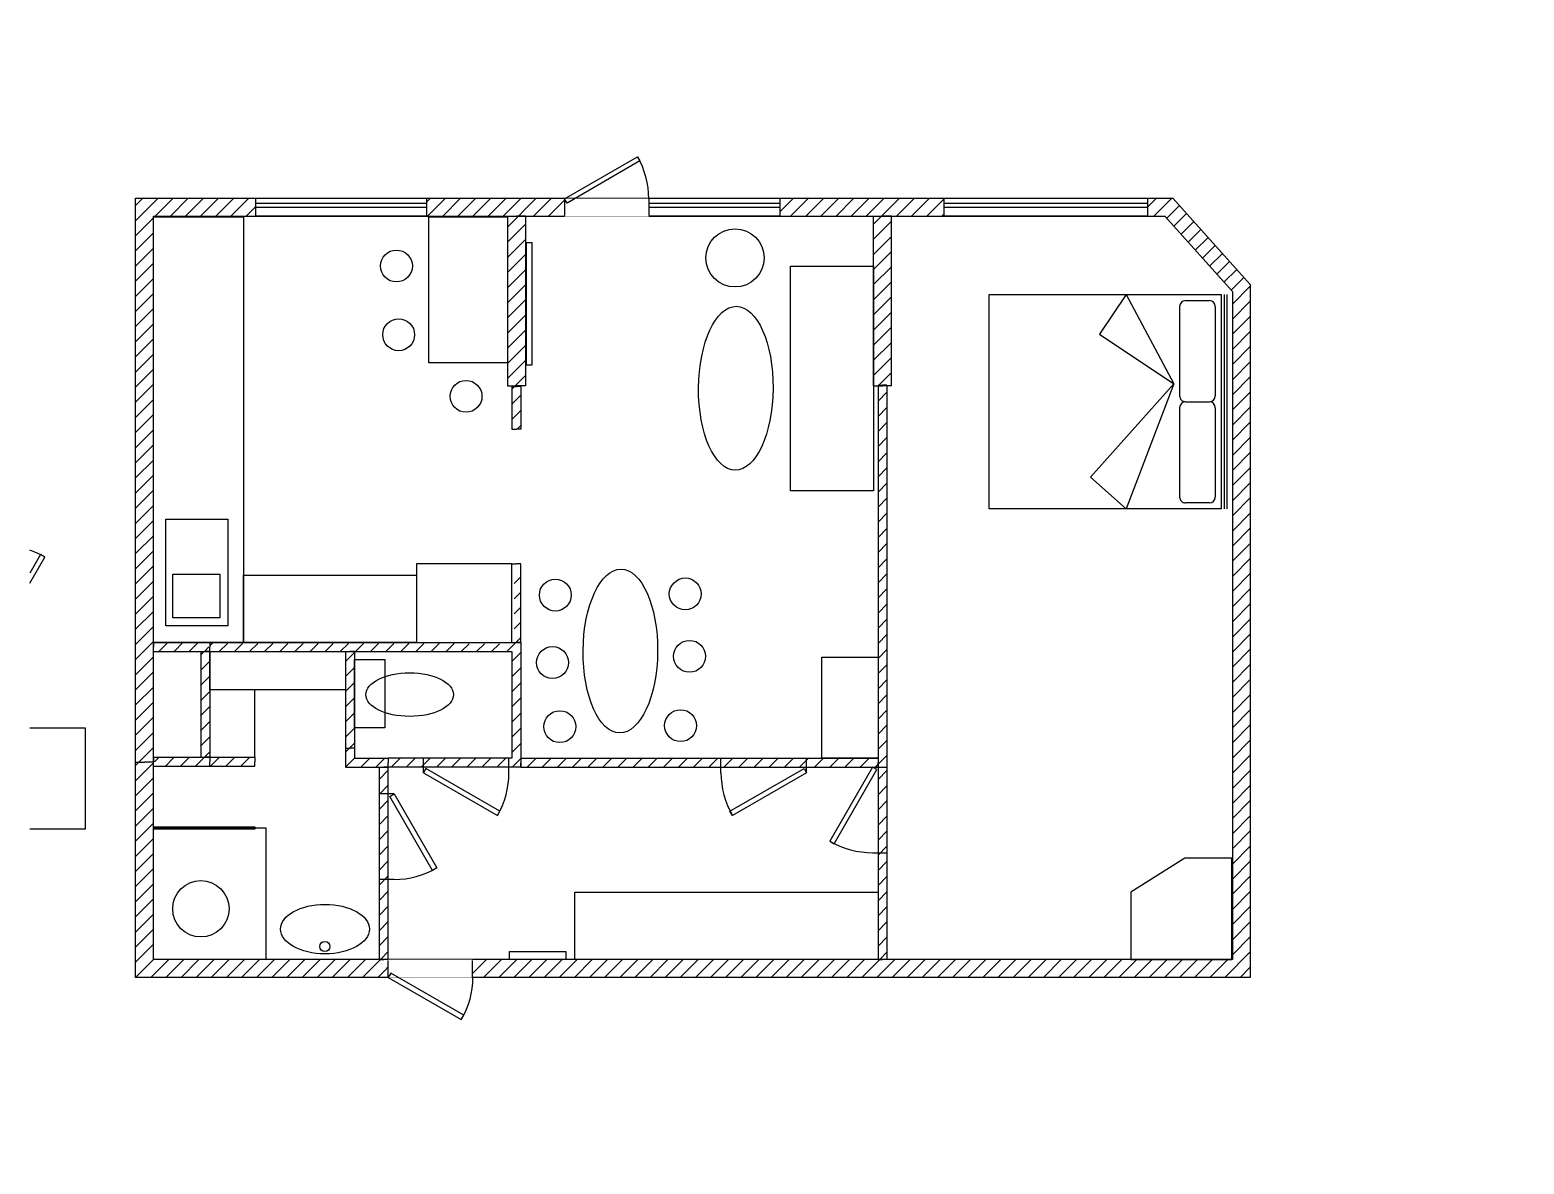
# Paper-space layout 'Лист1' of a CAD drawing. Header units: millimetres. Extents: x 26 to 231, y 20 to 176.
# The model-space entities are those that its viewports show. They can reach past a viewport. Long polylines and large blocks are cut down to what shows.
import ezdxf

# ---------------------------------------------------------------- set-up
doc = ezdxf.new("R2010")
doc.units = ezdxf.units.MM
doc.set_wipeout_variables(frame=1)
doc.linetypes.add('DASHED', pattern=[7, 5, -2, 0])
doc.layers.add('29.01.2020', color=120, linetype='Continuous')
doc.layers.add('несущие стены', color=171, linetype='Continuous')
doc.layers.add('разметка', color=10, linetype='DASHED', transparency=0.5)
doc.layers.get('0').off()
doc.layers.get('разметка').off()
pattern_1 = [(360, (-4.476852, 94.303041), (0.0079375, 0.015875), [0, -0.015875])]

# ---------------------------------------------------------------- blocks, each defined once
blk = doc.blocks.new('окно')
for p, q in [((0, 115.2), (1000.4, 115.2)), ((0, 80.7), (1000.4, 80.7))]:
    blk.add_line(p, q)
blk.add_lwpolyline([(1, 159), (1001, 159), (1001, -1), (1, -1)], close=True)
blk = doc.blocks.new('окно с подложкой')
blk.add_wipeout([(0, 160.3), (1000.1, 160.3), (1000.1, 0), (0, 0)])
blk.add_blockref('окно', (-1.2, 1.1))
blk = doc.blocks.new('*U9')
for p, q in [((0, 0), (0, -150)), ((750, 0), (750, -150))]:
    blk.add_line(p, q)
blk.add_lwpolyline([(0, 0), (650, 375), (671, 337), (22, -38)], close=True)
blk.add_arc((0, 0), 750, 0, 30)
blk = doc.blocks.new('дверь с подложкой')
blk.add_wipeout([(11715, 5327), (12464, 5327), (12464, 5166), (11715, 5166)])
blk.add_blockref('*U9', (11715, 5325))
blk = doc.blocks.new('5')
for p, q in [((194.624, 225.119), (192.824, 225.119)), ((192.824, 225.094), (194.624, 225.094)), ((192.824, 225.069), (194.624, 225.069)), ((192.824, 223.119), (192.824, 225.069)), ((192.924, 225.019), (193.674, 225.019)), ((193.774, 225.019), (194.524, 225.019)), ((194.624, 225.069), (194.624, 223.119)), ((192.874, 224.769), (192.874, 224.969)), ((193.724, 224.769), (193.724, 224.969)), ((194.574, 224.969), (194.574, 224.769)), ((192.824, 224.269), (193.574, 224.669)), ((192.924, 224.719), (193.674, 224.719)), ((193.156, 224.047), (193.574, 224.669)), ((193.574, 224.669), (194.624, 224.269)), ((193.574, 224.669), (194.357, 223.971)), ((193.774, 224.719), (194.524, 224.719)), ((192.824, 224.269), (193.156, 224.047)), ((194.357, 223.971), (194.624, 224.269)), ((194.624, 223.119), (192.824, 223.119))]:
    blk.add_line(p, q)
for centre, start, end in [((192.924, 224.969), 90, 180), ((193.674, 224.969), 0, 90), ((193.774, 224.969), 90, 180), ((194.524, 224.969), 0, 90), ((192.924, 224.769), 180, 270), ((193.674, 224.769), 270, 0), ((193.774, 224.769), 180, 270), ((194.524, 224.769), 270, 0)]:
    blk.add_arc(centre, 0.05, start, end)
blk = doc.blocks.new('14')
for p, q in [((195, 222), (197, 222)), ((195, 222), (197, 222)), ((195, 222), (197, 222)), ((195, 222), (195, 222)), ((195, 222), (195, 222)), ((195, 222), (195, 222)), ((195, 222), (195, 222)), ((195, 222), (195, 222)), ((195, 221), (196, 222)), ((195, 221), (196, 222)), ((195, 221), (196, 222)), ((195, 222), (196, 222)), ((195, 222), (195, 221)), ((195, 221), (195, 222)), ((195, 222), (196, 222)), ((195, 222), (195, 222)), ((195, 221), (195, 220)), ((195, 221), (195, 220)), ((195, 221), (195, 221)), ((195, 221), (195, 221)), ((195, 220), (196, 220)), ((195, 220), (197, 220)), ((195, 220), (195, 220)), ((196, 221), (196, 222)), ((197, 221), (196, 222)), ((197, 221), (196, 222)), ((197, 222), (196, 222)), ((196, 222), (196, 222)), ((196, 222), (196, 222)), ((196, 222), (196, 222)), ((196, 221), (196, 220)), ((197, 221), (196, 221)), ((196, 221), (197, 221)), ((196, 220), (196, 220)), ((197, 222), (197, 220)), ((197, 222), (197, 222)), ((197, 222), (197, 222)), ((197, 222), (197, 222)), ((197, 222), (197, 222)), ((197, 222), (197, 222)), ((197, 222), (197, 222))]:
    blk.add_line(p, q)
for centre, start, end in [((195, 222), 180, 270), ((195, 222), 90, 180), ((195, 220), 180, 270), ((196, 222), 270, 0), ((196, 222), 180, 270), ((196, 222), 0, 90), ((196, 222), 90, 180), ((196, 222), 270, 0), ((196, 222), 0, 90), ((197, 220), 270, 0)]:
    blk.add_arc(centre, 0.105, start, end)
blk = doc.blocks.new('16')
h = blk.add_hatch()
h.set_pattern_fill('DOTS', color=256, scale=0.01, style=0)
h.set_pattern_definition(pattern_1)
h.paths.add_polyline_path([(201, 222), (201, 222, -0.124273), (202, 221, 0.122563)])
h = blk.add_hatch()
h.set_pattern_fill('DOTS', color=256, scale=0.01, style=0)
h.set_pattern_definition(pattern_1)
h.paths.add_polyline_path([(201, 222), (201, 222), (201, 222), (201, 222), (201, 222), (201, 222), (201, 222), (201, 222), (201, 222), (201, 222), (201, 222), (201, 222), (201, 222), (201, 222), (201, 222), (201, 222), (201, 222), (201, 222), (201, 222), (201, 222), (201, 222), (201, 222), (201, 222), (201, 222), (201, 222), (201, 222), (201, 222), (201, 222), (201, 222), (201, 222)])
h.paths.add_polyline_path([(202, 222), (202, 222), (202, 222), (202, 222), (202, 222), (202, 222), (202, 222), (201, 222), (201, 222), (201, 222), (201, 222), (201, 222), (201, 222), (201, 222), (201, 222), (201, 222), (201, 222), (201, 222), (201, 222), (201, 222), (201, 222), (201, 222), (201, 222), (202, 222), (202, 222), (202, 222), (202, 222), (202, 222), (202, 222), (202, 222)])
for p, q in [((202, 222), (201, 222)), ((202, 222), (201, 222)), ((201, 222), (201, 222)), ((201, 220), (201, 222)), ((202, 220), (201, 220)), ((202, 220), (201, 220)), ((201, 220), (201, 220)), ((202, 222), (202, 222)), ((202, 222), (202, 220)), ((202, 222), (202, 222)), ((202, 220), (202, 220))]:
    blk.add_line(p, q)
for points in [[(200, 222), (201, 222), (201, 222), (201, 222), (201, 222), (200, 222), (200, 222), (200, 222)], [(200, 222), (201, 222), (201, 222), (201, 222), (201, 222), (200, 222), (200, 222), (200, 222)], [(202, 222), (203, 222), (203, 222), (203, 222), (203, 222), (202, 222), (202, 222), (202, 222)], [(202, 222), (203, 222), (203, 222), (203, 222), (203, 222), (202, 222), (202, 222), (202, 222)]]:
    blk.add_lwpolyline(points, close=True)
for points in [[(201, 222), (201, 222), (201, 222), (201, 222), (201, 222), (201, 222), (201, 222), (201, 222), (201, 222), (201, 222), (201, 222), (201, 222), (201, 222), (201, 222), (201, 222), (201, 222), (201, 222), (201, 222), (201, 222), (201, 222), (201, 222), (201, 222), (201, 222), (201, 222), (201, 222), (201, 222), (201, 222), (201, 222), (201, 222)], [(201, 222), (201, 222), (201, 222), (201, 222)], [(201, 222), (201, 222), (201, 222)], [(201, 222), (201, 222), (201, 222)], [(201, 222), (201, 222), (201, 222), (201, 222)], [(202, 222), (201, 222), (201, 222), (201, 222), (201, 222), (201, 222), (201, 222), (201, 222), (201, 222), (202, 222), (202, 222), (202, 222), (202, 222), (202, 222), (202, 222), (202, 222), (202, 222), (202, 222), (202, 222), (202, 222), (202, 222), (202, 222), (202, 222), (202, 222), (202, 222), (202, 222), (202, 222), (202, 222), (202, 222)], [(202, 222), (202, 222), (202, 222), (202, 222)], [(202, 222), (202, 222), (202, 222)], [(202, 222), (202, 222), (202, 222), (202, 222)], [(202, 222), (202, 222), (202, 222)]]:
    blk.add_lwpolyline(points)
for centre, radius in [((200, 222), 0.15), ((200, 222), 0.0743), ((202, 222), 0.15), ((202, 222), 0.0743)]:
    blk.add_circle(centre, radius)
for centre, radius, start, end in [((201, 219), 2.97, 59.8866, 88.2226), ((200, 219), 2.75, 46.4367, 74.7234), ((202, 221), 0.28, 100.3543, 176.7862)]:
    blk.add_arc(centre, radius, start, end)
blk = doc.blocks.new('24')
for p, q in [((201, 219), (203, 219)), ((201, 219), (203, 219)), ((201, 219), (201, 217)), ((201, 217), (203, 217)), ((201, 217), (203, 217)), ((203, 219), (203, 217)), ((203, 218), (203, 219)), ((203, 218), (203, 218)), ((203, 218), (203, 217))]:
    blk.add_line(p, q)
for centre, radius, start, end in [((201, 218), 0.167, 155.7877, 202.8808), ((201, 219), 0.0814, 335.7877, 21.7124), ((201, 218), 0.502, 63.382, 105.3588), ((188, 219), 13.7, 358.8115, 0.0896), ((201, 219), 0.0494, 126.8699, 180), ((201, 219), 0.118, 254.3196, 285.6804), ((201, 218), 0.0848, 339.0161, 22.8808), ((202, 218), 0.504, 155.118, 192.9862), ((202, 217), 0.878, 80.1438, 104.1009), ((199, 199), 18.7, 78.477, 83.272), ((204, 218), 2.96, 177.4941, 189.5094), ((207, 217), 5.51, 175.6972, 183.223), ((200, 217), 1.66, 24.3833, 48.4532), ((203, 224), 5.99, 250.9969, 259.728), ((200, 216), 2.08, 51.0376, 62.0856), ((203, 218), 1.37, 194.1894, 206.3096), ((202, 218), 0.509, 175.0554, 195.8557), ((201, 218), 0.0409, 202.6052, 274.4989), ((201, 218), 0.0409, 106.3005, 243.9382), ((201, 218), 0.0206, 129.3958, 258.1256), ((205, 217), 3.59, 174.5127, 182.4265), ((202, 220), 3.15, 268.3066, 279.4832), ((201, 217), 0.0494, 180, 270), ((202, 217), 1.49, 76.3334, 108.4695), ((203, 217), 1.73, 84.4587, 99.7952), ((202, 219), 0.291, 267.8295, 315.0098), ((202, 219), 0.687, 244.2263, 278.7465), ((203, 218), 0.355, 56.2641, 99.2015), ((202, 219), 0.819, 260.432, 287.2702), ((202, 219), 0.895, 252.658, 287.342), ((198, 205), 13.5, 69.1868, 74.408), ((203, 218), 0.218, 347.312, 15.1988), ((203, 219), 0.0789, 144.3788, 195.1988), ((203, 219), 0.0494, 360, 53.1301), ((202, 218), 0.758, 350.3711, 14.26), ((201, 218), 1.74, 356.149, 0.1848), ((203, 218), 0.107, 356.6017, 37.7302), ((202, 218), 0.351, 346.9286, 12.8827), ((202, 217), 0.624, 58.0112, 76.8651), ((200, 217), 2.37, 355.1753, 7.8765), ((203, 218), 0.0494, 339.7541, 360), ((203, 218), 0.0494, 339.7541, 70.6724), ((203, 218), 0.0494, 339.7541, 360), ((203, 218), 0.0439, 359.0101, 59.2976), ((203, 218), 0.232, 65.0339, 86.464), ((203, 218), 0.0692, 12.8827, 78.3869), ((203, 218), 0.1, 4.6849, 50.5984), ((202, 218), 0.628, 347.089, 359.2313), ((201, 217), 1.51, 354.639, 11.3425), ((203, 217), 0.0494, 270, 360), ((203, 217), 0.33, 172.4747, 191.3425)]:
    blk.add_arc(centre, radius, start, end)
blk = doc.blocks.new('2')
for p, q in [((184, 225), (185, 225)), ((184, 225), (184, 225)), ((184, 225), (184, 225)), ((184, 225), (184, 225)), ((184, 225), (184, 225)), ((184, 225), (184, 225)), ((184, 225), (184, 225)), ((184, 225), (185, 225)), ((184, 225), (184, 225)), ((184, 225), (184, 225)), ((184, 225), (184, 225)), ((184, 224), (184, 224)), ((184, 224), (184, 224)), ((184, 224), (184, 224)), ((184, 224), (184, 224)), ((184, 224), (184, 224)), ((184, 224), (184, 224)), ((184, 223), (184, 223)), ((184, 223), (184, 223)), ((184, 223), (184, 223)), ((184, 223), (184, 223)), ((184, 223), (184, 223)), ((185, 225), (185, 225)), ((185, 225), (185, 225)), ((185, 225), (185, 225)), ((185, 225), (185, 225)), ((185, 225), (185, 225)), ((185, 225), (185, 225)), ((185, 225), (185, 225)), ((185, 225), (185, 225)), ((185, 225), (185, 225)), ((185, 225), (185, 225)), ((185, 225), (185, 225)), ((185, 225), (185, 225)), ((185, 225), (185, 225)), ((185, 225), (185, 225)), ((185, 225), (185, 225)), ((185, 225), (185, 225)), ((185, 225), (185, 225)), ((185, 224), (185, 224)), ((185, 224), (185, 224)), ((185, 224), (185, 224)), ((185, 224), (185, 224)), ((185, 224), (185, 224)), ((185, 224), (185, 224)), ((185, 224), (185, 224)), ((185, 224), (185, 224)), ((185, 224), (185, 224)), ((185, 224), (185, 224)), ((185, 224), (185, 224)), ((185, 224), (185, 224)), ((185, 224), (185, 224)), ((185, 223), (185, 223)), ((185, 223), (185, 223)), ((185, 223), (185, 223)), ((185, 223), (185, 223)), ((185, 223), (185, 223))]:
    blk.add_line(p, q)
for points in [[(184, 225), (184, 225), (184, 225), (184, 225), (184, 224), (184, 224), (184, 224), (184, 224), (184, 224)], [(185, 225), (185, 225), (184, 225), (184, 225), (184, 225), (184, 225), (184, 225)], [(184, 225), (184, 225), (184, 225), (184, 225)], [(184, 225), (184, 225), (184, 225), (184, 225)], [(184, 225), (184, 225), (184, 225), (184, 225), (184, 225), (184, 225), (184, 225)], [(184, 225), (184, 225), (184, 225), (184, 225)], [(184, 225), (184, 225), (184, 225), (184, 225)], [(184, 225), (184, 225), (185, 225)], [(184, 225), (184, 225), (184, 225)], [(184, 225), (184, 225), (184, 225), (184, 225), (184, 225), (184, 225), (184, 225)], [(184, 225), (184, 225), (184, 225)], [(184, 225), (184, 225), (184, 225), (184, 225)], [(184, 225), (184, 225), (184, 225), (184, 225)], [(184, 225), (185, 225), (185, 225)], [(184, 225), (184, 225)], [(184, 225), (184, 225), (184, 225), (184, 225), (184, 225), (184, 225), (184, 225)], [(184, 225), (184, 225), (184, 225), (184, 225), (184, 225)], [(184, 225), (184, 225), (184, 225), (184, 225), (184, 225), (184, 225), (184, 225)], [(184, 225), (184, 225), (184, 225), (184, 225)], [(184, 225), (184, 225), (184, 225), (184, 225)], [(184, 225), (184, 225), (184, 225), (184, 225), (184, 225)], [(184, 225), (184, 225), (184, 225)], [(184, 225), (184, 225), (184, 225), (184, 225)], [(184, 224), (184, 224), (184, 224), (184, 224), (184, 224), (184, 224), (185, 224), (185, 224), (185, 224), (185, 224)], [(184, 224), (184, 224), (184, 224), (184, 224)], [(184, 224), (184, 224), (184, 224), (184, 224)], [(184, 224), (184, 224), (184, 224), (184, 224)], [(184, 224), (184, 224), (184, 224), (184, 224)], [(184, 224), (184, 224), (184, 224), (184, 224)], [(184, 224), (184, 224), (184, 224), (184, 224)], [(184, 224), (184, 224), (184, 224), (184, 224)], [(184, 224), (184, 224), (184, 224), (184, 224)], [(184, 224), (184, 224), (184, 224), (184, 224)], [(184, 224), (184, 224), (184, 224), (184, 224)], [(184, 224), (184, 224), (184, 224), (184, 224)], [(184, 224), (184, 224), (184, 224), (184, 224)], [(184, 224), (184, 224), (184, 224), (184, 224)], [(184, 224), (184, 224), (184, 224), (184, 224)], [(184, 224), (184, 224), (184, 224), (184, 224)], [(184, 224), (184, 224), (184, 224), (184, 224)], [(184, 223), (184, 223), (184, 223), (184, 224)], [(184, 223), (184, 223), (184, 223), (184, 224)], [(184, 224), (184, 224), (184, 224), (184, 224)], [(184, 224), (184, 224), (184, 224), (184, 224)], [(184, 224), (184, 224), (184, 224), (184, 224)], [(184, 224), (184, 224), (184, 224)], [(184, 224), (184, 224), (184, 224), (184, 224)], [(184, 224), (184, 224), (184, 224), (184, 224)], [(184, 224), (184, 224), (184, 224), (184, 224)], [(184, 224), (184, 224), (184, 224), (184, 224), (184, 224)], [(184, 224), (184, 224), (184, 224), (184, 224)], [(184, 224), (184, 224), (184, 224), (184, 224)], [(184, 224), (184, 224), (184, 224), (184, 224)], [(184, 224), (184, 224), (184, 224), (184, 224)], [(184, 224), (184, 224), (184, 224)], [(184, 224), (184, 224), (184, 223), (184, 223), (184, 223)], [(184, 224), (184, 224), (184, 224), (184, 224)], [(184, 224), (184, 224), (184, 224), (184, 224)], [(184, 224), (184, 224), (184, 224), (184, 224)], [(184, 223), (184, 223), (184, 223), (184, 223)], [(184, 223), (184, 223), (184, 223), (184, 223)], [(184, 223), (184, 223), (184, 223), (184, 223)], [(184, 223), (184, 223), (184, 223), (184, 223)], [(184, 223), (184, 223), (184, 223), (184, 223), (184, 223), (184, 223)], [(184, 223), (185, 223), (185, 223), (185, 223)], [(184, 223), (184, 223), (184, 223), (184, 223)], [(184, 223), (184, 223), (184, 223), (184, 223)], [(184, 223), (184, 223), (184, 223), (184, 223), (184, 223)], [(184, 223), (184, 223), (184, 223)], [(184, 223), (184, 223), (184, 223), (184, 223)], [(185, 225), (185, 225), (185, 225), (185, 225)], [(185, 225), (185, 225), (185, 225), (185, 225)], [(185, 225), (185, 225), (185, 225), (185, 225)], [(185, 225), (185, 225), (185, 225), (185, 225), (185, 225), (185, 225), (185, 225)], [(185, 225), (185, 225), (185, 225)], [(185, 225), (185, 225), (185, 225), (185, 225)], [(185, 225), (185, 225), (185, 225), (185, 225)], [(185, 225), (185, 225)], [(185, 225), (185, 225), (185, 225), (185, 225), (185, 225), (185, 225), (185, 225)], [(185, 225), (185, 225), (185, 225), (185, 225), (185, 225)], [(185, 225), (185, 225)], [(185, 225), (185, 225), (185, 225), (185, 225), (185, 224), (185, 224)], [(185, 225), (185, 225), (185, 225), (185, 225), (185, 225)], [(185, 224), (185, 224), (185, 224), (185, 224)], [(185, 224), (185, 224), (185, 224), (185, 224)], [(185, 224), (185, 224), (185, 224), (185, 224)], [(185, 224), (185, 224), (185, 224), (185, 224)], [(185, 224), (185, 224), (185, 224), (185, 224)], [(185, 224), (185, 224), (185, 224), (185, 224)], [(185, 224), (185, 224), (185, 224), (185, 224)], [(185, 224), (185, 224), (185, 224), (185, 224)], [(185, 224), (185, 224), (185, 224), (185, 224)], [(185, 224), (185, 224), (185, 224), (185, 224)], [(185, 224), (185, 224), (185, 224), (185, 224)], [(185, 224), (185, 224), (185, 224), (185, 224)], [(185, 223), (185, 223), (185, 223), (185, 224)], [(185, 223), (185, 223), (185, 223), (185, 224)], [(185, 224), (185, 224), (185, 224)], [(185, 224), (185, 224), (185, 224), (185, 224), (185, 224)], [(185, 224), (185, 224), (185, 224), (185, 224)], [(185, 224), (185, 224), (185, 224), (185, 224)], [(185, 224), (185, 224), (185, 224)], [(185, 224), (185, 224), (185, 224), (185, 224)], [(185, 224), (185, 224), (185, 224), (185, 224)], [(185, 224), (185, 224), (185, 224), (185, 224), (185, 224)], [(185, 224), (185, 224), (185, 224), (185, 224)], [(185, 224), (185, 224), (185, 224), (185, 224)], [(185, 224), (185, 224), (185, 224), (185, 224)], [(185, 224), (185, 224), (185, 224), (185, 224)], [(185, 224), (185, 224), (185, 224), (185, 224), (185, 224)], [(185, 224), (185, 224), (185, 224), (185, 224)], [(185, 224), (185, 224), (185, 224), (185, 224)], [(185, 224), (185, 224), (185, 224), (185, 224)], [(185, 224), (185, 224), (185, 224), (185, 224)], [(185, 224), (185, 224), (185, 224), (185, 224), (185, 224), (185, 224), (185, 224)], [(185, 223), (185, 223), (185, 223), (185, 224)], [(185, 223), (185, 223), (185, 223), (185, 224)], [(185, 223), (185, 223), (185, 223), (185, 223), (185, 224)], [(185, 224), (185, 224), (185, 224)], [(185, 223), (185, 223), (185, 223)], [(185, 223), (185, 223), (185, 223), (185, 223)], [(185, 223), (185, 223), (185, 223), (185, 223)], [(185, 223), (185, 223), (185, 223), (185, 223)], [(185, 223), (185, 223), (185, 223), (185, 223)], [(185, 223), (185, 223), (185, 223), (185, 223)], [(185, 223), (185, 223), (185, 223), (185, 223)]]:
    blk.add_lwpolyline(points)
for points in [[(184, 225), (185, 225), (185, 225), (184, 225)], [(184, 223), (185, 223), (185, 223), (184, 223)]]:
    blk.add_lwpolyline(points, close=True)
for centre, radius, start, end in [((184, 225), 0.509, 8.4232, 23.6724), ((185, 225), 0.626, 260.0746, 290.841), ((185, 225), 0.626, 220.9956, 251.762), ((184, 225), 0.509, 307.5937, 344.5934), ((184, 225), 0.0538, 90, 180), ((184, 223), 1.04, 47.4494, 65.5579), ((185, 224), 0.131, 152.7511, 201.5194), ((184, 224), 0.158, 342.6443, 26.1603), ((184, 224), 0.136, 330.0061, 12.3194), ((184, 224), 0.226, 169.9188, 199.7293), ((185, 223), 1.17, 83.3254, 95.5842), ((185, 225), 0.665, 261.0364, 280.5874), ((185, 224), 0.131, 152.7511, 201.5194), ((184, 224), 0.158, 342.6443, 26.1603), ((184, 224), 0.158, 342.6443, 26.1603), ((184, 224), 0.131, 152.7511, 201.5194), ((184, 224), 0.665, 258.3524, 280.5874), ((184, 223), 1.17, 83.3254, 95.5842), ((184, 224), 0.39, 250.4133, 285.151), ((184, 223), 1.27, 86.0351, 95.0058), ((184, 224), 0.665, 258.3524, 280.5874), ((185, 224), 0.131, 152.7511, 201.5194), ((184, 224), 0.158, 342.6443, 26.1603), ((184, 224), 0.226, 163.9853, 199.7293), ((184, 224), 0.136, 330.0061, 18.9919), ((185, 225), 0.665, 258.3524, 280.5874), ((185, 223), 1.17, 83.3254, 95.5842), ((185, 222), 1.27, 86.0351, 95.0058), ((185, 224), 0.39, 250.4133, 285.151), ((185, 224), 0.39, 250.4133, 285.151), ((184, 224), 0.131, 152.7511, 201.5194), ((184, 224), 0.158, 342.6443, 26.1603), ((184, 224), 0.226, 163.9853, 199.7293), ((184, 224), 0.136, 330.0061, 18.9919), ((184, 225), 0.665, 258.3524, 280.5874), ((184, 223), 1.17, 83.3254, 95.5842), ((184, 224), 0.665, 258.3524, 280.5874), ((184, 222), 1.27, 86.0351, 95.0058), ((184, 224), 0.39, 250.4133, 285.151), ((185, 223), 0.131, 152.7511, 196.1313), ((184, 223), 0.158, 348.8205, 26.1603), ((184, 223), 0.226, 163.9853, 191.9955), ((184, 223), 0.136, 335.8404, 18.9919), ((184, 222), 1.17, 83.3254, 95.5842), ((185, 222), 1.27, 86.0351, 95.0058), ((184, 223), 0.0538, 180, 263.4836), ((184, 223), 0.136, 330.0061, 18.9919), ((184, 223), 0.226, 163.9853, 194.5806), ((184, 222), 1.17, 83.3254, 95.5842), ((185, 224), 0.628, 130.2682, 160.0151), ((185, 223), 1.04, 86.5284, 94.689), ((185, 225), 0.628, 169.3472, 199.0941), ((185, 225), 0.0538, 0, 90), ((185, 225), 0.39, 250.4133, 285.151), ((185, 223), 1.27, 86.0351, 95.0058), ((185, 224), 0.665, 258.3524, 280.5874), ((185, 223), 1.17, 83.3254, 95.5842), ((185, 223), 1.27, 86.0351, 95.0058), ((185, 224), 0.39, 250.4133, 285.151), ((185, 224), 0.665, 258.3524, 280.5874), ((185, 224), 0.158, 342.6443, 350.615), ((185, 224), 0.131, 194.2398, 201.5194), ((185, 224), 0.131, 152.7511, 201.5194), ((185, 224), 0.158, 342.6443, 26.1603), ((185, 224), 0.136, 330.0061, 18.9919), ((185, 224), 0.226, 163.9853, 199.7293), ((185, 224), 0.131, 152.7511, 201.5194), ((185, 224), 0.158, 342.6443, 26.1603), ((185, 224), 0.226, 169.5069, 199.7293), ((185, 224), 0.136, 330.0061, 12.9891), ((185, 224), 0.158, 342.6443, 26.1603), ((185, 224), 0.131, 152.7511, 201.5194), ((185, 224), 0.158, 342.6443, 26.1603), ((185, 224), 0.131, 152.7511, 201.5194), ((185, 224), 0.131, 152.7511, 201.5194), ((185, 224), 0.158, 342.6443, 26.1603), ((185, 222), 1.17, 83.3254, 95.5842), ((185, 223), 0.158, 351.4985, 26.1603), ((185, 223), 0.131, 152.7511, 193.3336), ((185, 223), 0.0538, 270, 0), ((185, 223), 0.131, 152.7511, 191.1853), ((185, 223), 0.158, 353.4506, 26.1603)]:
    blk.add_arc(centre, radius, start, end)
blk = doc.blocks.new('*U52')
for p, q in [((-30, 0), (-30, 5)), ((0, 0), (0, 5))]:
    blk.add_line(p, q)
blk.add_lwpolyline([(0, 0), (-25.98, -15), (-26.86, -13.48), (-0.88, 1.52)], close=True)
blk.add_arc((0, 0), 30, 180, 210)
blk = doc.blocks.new('*U42')
for p, q in [((0, 0), (0, 5)), ((30, 0), (30, 5))]:
    blk.add_line(p, q)
blk.add_lwpolyline([(0, 0), (25.98, -15), (26.86, -13.48), (0.88, 1.52)], close=True)
blk.add_arc((0, 0), 30, 330, 0)
blk = doc.blocks.new('*U43')
for p, q in [((-30, 0), (-30, 5)), ((0, 0), (0, 5))]:
    blk.add_line(p, q)
blk.add_lwpolyline([(0, 0), (-25.98, -15), (-26.86, -13.48), (-0.88, 1.52)], close=True)
blk.add_arc((0, 0), 30, 180, 210)
blk = doc.blocks.new('*U44')
for p, q in [((0, 0), (0, 5)), ((30, 0), (30, 5))]:
    blk.add_line(p, q)
blk.add_lwpolyline([(0, 0), (25.98, -15), (26.86, -13.48), (0.88, 1.52)], close=True)
blk.add_arc((0, 0), 30, 330, 0)
blk = doc.blocks.new('*U146')
for p, q in [((-30, 0), (-30, -5)), ((0, 0), (0, -5))]:
    blk.add_line(p, q)
blk.add_lwpolyline([(0, 0), (-25.98, 15), (-26.86, 13.48), (-0.88, -1.52)], close=True)
blk.add_arc((0, 0), 30, 150, 180)

msp = doc.modelspace()

# ---------------------------------------------------------------- hatches: boundary and pattern name
at = {"layer": '29.01.2020'}
h = msp.add_hatch(dxfattribs=at)
h.set_pattern_fill('ANSI31', color=256, scale=30)
h.paths.add_polyline_path([(3270, 4800), (3350, 4800), (3350, 5180), (3270, 5180)])
h = msp.add_hatch(dxfattribs=at)
h.set_pattern_fill('ANSI31', color=256, scale=30)
h.paths.add_polyline_path([(1790, 1960), (1870, 1960), (1870, 2820), (1790, 2820)])
h = msp.add_hatch(dxfattribs=at)
h.set_pattern_fill('ANSI31', color=256, scale=30)
h.paths.add_polyline_path([(6530, 1790), (6530, 1870), (3350, 1870), (3350, 1790)])
at = {"layer": 'несущие стены'}
h = msp.add_hatch(dxfattribs=at)
h.set_pattern_fill('ANSI31', color=256, scale=30)
h.paths.add_polyline_path([(572, 2901), (82, 2901), (82, 2825), (572, 2825)], flags=17)
h.paths.add_polyline_path([(577, 2825), (572, 2825), (572, 2821), (497, 2821), (497, 1878), (577, 1878)], flags=17)
h.paths.add_polyline_path([(578, 1875), (88, 1875), (88, 1798), (578, 1798)], flags=17)
h.paths.add_polyline_path([(9845, 6086), (9156, 6855), (-80, 6855), (-80, 1835), (80, 1835), (80, 6695), (9084, 6695), (9685, 6024), (9685, 80), (80, 80), (80, 1835), (-80, 1835), (-80, -80), (9845, -80)])
h.paths.add_polyline_path([(3390, 6695), (3230, 6695), (3230, 5185), (3390, 5185)], flags=17)
h.paths.add_polyline_path([(6650, 6695), (6490, 6695), (6490, 5185), (6650, 5185)], flags=17)

# ---------------------------------------------------------------- linework, layer by layer
at = {"layer": '29.01.2020'}
for p, q in [((6530, 5190), (6570, 5190)), ((6530, 5190), (6530, 80)), ((6610, 5190), (6570, 5190)), ((6610, 5190), (6610, 80)), ((3270, 5180), (3310, 5180)), ((3270, 5180), (3270, 4800)), ((3350, 5180), (3310, 5180)), ((3350, 5180), (3350, 4800)), ((3270, 4800), (3310, 4800)), ((3350, 4800), (3310, 4800)), ((3270, 2900), (3270, 3600)), ((3270, 3600), (3310, 3600)), ((3350, 3600), (3310, 3600)), ((3350, 2900), (3350, 3600)), ((580, 2900), (580, 2860)), ((580, 2900), (3350, 2900)), ((580, 2820), (580, 2860)), ((580, 2820), (3270, 2820)), ((1790, 2820), (1830, 2820)), ((1790, 2820), (1790, 1960)), ((1870, 2820), (1830, 2820)), ((1870, 2820), (1870, 1960)), ((3270, 2900), (3310, 2900)), ((3270, 2820), (3270, 1870)), ((3350, 2900), (3310, 2900)), ((3350, 2900), (3350, 1790)), ((580, 1880), (580, 1840)), ((580, 1880), (980, 1880)), ((980, 1880), (980, 1840)), ((1790, 1960), (1830, 1960)), ((1790, 1960), (1830, 1960)), ((1790, 1960), (1790, 1790)), ((1870, 1960), (1830, 1960)), ((1870, 1960), (1830, 1960)), ((1870, 1960), (1870, 1870)), ((1870, 1870), (2170, 1870)), ((3270, 1870), (2170, 1870)), ((2170, 1870), (2170, 1830)), ((2170, 1870), (2170, 1830)), ((3350, 1870), (3350, 1830)), ((3350, 1870), (6530, 1870)), ((6530, 1870), (6530, 1830)), ((580, 1800), (580, 1840)), ((580, 1800), (980, 1800)), ((980, 1800), (980, 1840)), ((1790, 1790), (2170, 1790)), ((2090, 80), (2090, 1790)), ((2090, 1790), (2130, 1790)), ((2170, 1790), (2130, 1790)), ((2170, 1790), (2170, 1830)), ((2170, 1790), (2170, 1830)), ((3350, 1790), (2170, 1790)), ((3350, 1790), (3350, 1830)), ((3350, 1790), (6530, 1790)), ((6530, 1790), (6530, 1830)), ((6530, 80), (6570, 80)), ((6610, 80), (6570, 80))]:
    msp.add_line(p, q, dxfattribs=at)
for points in [[(80, 6690), (880, 6690), (880, 2900), (80, 2900)], [(3400, 6460), (3448, 6460), (3448, 5369), (3400, 5369)], [(5750, 6250), (6490, 6250), (6490, 4250), (5750, 4250)], [(190, 4000), (740, 4000), (740, 3050), (190, 3050)], [(3270, 3600), (2420, 3600), (2420, 2900), (3270, 2900)], [(250, 3510), (670, 3510), (670, 3120), (250, 3120)], [(2420, 2900), (880, 2900), (880, 3500), (2420, 3500)], [(580, 2820), (1790, 2820), (1790, 2480), (580, 2480)], [(1870, 2750), (2140, 2750), (2140, 2140), (1870, 2140)], [(6530, 1870), (6030, 1870), (6030, 2770), (6530, 2770)], [(580, 1880), (980, 1880), (980, 2480), (580, 2480)], [(-530, 1240), (-1030, 1240), (-1030, 2140), (-530, 2140)], [(80, 1260), (500, 1260), (500, 1240), (80, 1240)], [(80, 1250), (1080, 1250), (1080, 80), (80, 80)], [(500, 1260), (980, 1260), (980, 1240), (500, 1240)], [(9680, 80), (9680, 980), (9262, 980), (8780, 680), (8780, 80)], [(6530, 80), (3830, 80), (3830, 680), (6530, 680)], [(3250, 150), (3750, 150), (3750, 80), (3250, 80)]]:
    msp.add_lwpolyline(points, close=True, dxfattribs=at)
for centre, radius in [((5257, 6324), 259), ((2242, 6252), 142), ((2262, 5640), 142), ((2862, 5092), 142), ((3657, 3323), 142), ((4814, 3333), 142), ((3632, 2722), 142), ((4852, 2778), 142), ((3697, 2152), 142), ((4772, 2161), 142), ((501, 531), 251), ((1605, 195), 44.7)]:
    msp.add_circle(centre, radius, dxfattribs=at)
for centre, major_axis, ratio in [((5264, 5164), (-6, -729), 0.455445), ((4236, 2825), (-6, -729), 0.455445), ((2360, 2437), (390, 0), 0.497451), ((1606, 350), (-396, 0), 0.556134)]:
    msp.add_ellipse(centre, major_axis=major_axis, ratio=ratio, dxfattribs=at)
at = {"layer": 'несущие стены'}
for p, q in [((-80, 1835), (-80, 6855)), ((-80, 6855), (9156, 6855)), ((9156, 6855), (9845, 6086)), ((80, 1835), (80, 6695)), ((80, 6695), (9084, 6695)), ((3230, 6695), (3310, 6695)), ((3230, 6695), (3230, 5185)), ((3390, 6695), (3310, 6695)), ((3390, 6695), (3390, 5185)), ((6490, 5185), (6490, 6695)), ((6490, 6695), (6570, 6695)), ((6650, 6695), (6570, 6695)), ((6650, 5185), (6650, 6695)), ((9084, 6695), (9685, 6024)), ((9685, 6024), (9685, 80)), ((9845, 6086), (9845, -80)), ((3230, 5185), (3310, 5185)), ((3390, 5185), (3310, 5185)), ((6490, 5185), (6570, 5185)), ((6650, 5185), (6570, 5185)), ((80, 2900), (80, 2860)), ((80, 2900), (580, 2900)), ((80, 2820), (80, 2860)), ((80, 2820), (580, 2820)), ((500, 2820), (540, 2820)), ((500, 2820), (500, 1880)), ((580, 2820), (540, 2820)), ((580, 2900), (580, 2860)), ((580, 2820), (580, 2860)), ((580, 2820), (580, 1880)), ((80, 1880), (80, 1840)), ((80, 1880), (580, 1880)), ((500, 1880), (540, 1880)), ((580, 1880), (540, 1880)), ((580, 1880), (580, 1840)), ((-80, 1835), (0, 1835)), ((-80, -80), (-80, 1835)), ((-80, 1835), (0, 1835)), ((80, 1835), (0, 1835)), ((80, 1835), (0, 1835)), ((80, 1800), (80, 1840)), ((80, 80), (80, 1835)), ((80, 1800), (580, 1800)), ((580, 1800), (580, 1840)), ((9685, 80), (80, 80)), ((9845, -80), (-80, -80))]:
    msp.add_line(p, q, dxfattribs=at)

# ---------------------------------------------------------------- block references
for name, p in [('14', (3509, 8102)), ('16', (10842, 7674)), ('24', (10842, 7674)), ('14', (10851, 7672)), ('14', (11021, 5425)), ('5', (11945, 4945)), ('5', (11330, 4740)), ('5', (10618, 4607)), ('2', (1669, 4257)), ('5', (12047, 3726)), ('5', (12047, 3726)), ('14', (7104, 3476)), ('14', (10883, 3419)), ('14', (7289, 3279)), ('16', (7289, 3279)), ('14', (11399, 3327)), ('14', (10958, 2596)), ('16', (10958, 2596)), ('2', (0, 0)), ('14', (8, -1))]:
    msp.add_blockref(name, p)
at = {"layer": '29.01.2020'}
for name, p, xscale, yscale, zscale, rotation in [('5', (-228924, 210337), 1059.721477437739, 1059.721477437739, 1059.721477437739, 270), ('*U44', (-1268, 3002), 25.4, 25.4, 25.4, 90), ('*U146', (6482, 1792), 25.4, 25.4, 25.4, 90), ('*U43', (2222, 1554), 25.4, 25.4, 25.4, 90)]:
    msp.add_blockref(name, p, dxfattribs=dict(at, xscale=xscale, yscale=yscale, zscale=zscale, rotation=rotation))
at = {"layer": '29.01.2020', "xscale": 25.4, "yscale": 25.4, "zscale": 25.4}
for name, p in [('*U42', (2482, 1742)), ('*U52', (5894, 1742))]:
    msp.add_blockref(name, p, dxfattribs=at)

# ---------------------------------------------------------------- next in the draw order: block references
at = {"layer": 'несущие стены'}
for p, xscale in [((990, 6695), 1.52), ((4485, 6695), 1.17), ((7120, 6695), 1.81)]:
    msp.add_blockref('окно с подложкой', p, dxfattribs=dict(at, xscale=xscale))
at = {"layer": 'несущие стены', "xscale": -1, "rotation": 180}
msp.add_blockref('дверь с подложкой', (-9545, 5245), dxfattribs=at)

# ---------------------------------------------------------------- next in the draw order: hatches: boundary and pattern name
at = {"layer": '29.01.2020'}
h = msp.add_hatch(dxfattribs=at)
h.set_pattern_fill('ANSI31', color=256, scale=30)
h.paths.add_polyline_path([(2170, 1870), (1870, 1870), (1870, 1960), (1790, 1960), (1790, 1790), (2170, 1790)], flags=17)
h.paths.add_polyline_path([(980, 1880), (580, 1880), (580, 1800), (980, 1800)], flags=17)
h.paths.add_polyline_path([(3350, 2900), (3291, 2900), (3291, 2890), (714, 2893), (714, 2900), (580, 2900), (580, 2820), (3270, 2820), (3270, 1870), (2170, 1870), (2170, 1790), (3350, 1790), (3350, 1870)])
h.paths.add_polyline_path([(5400, 1870), (3350, 1870), (3350, 1790), (5400, 1790)])
h.paths.add_polyline_path([(2170, 1790), (2090, 1790), (2090, 80), (2170, 80)])
h.paths.add_polyline_path([(6610, 5190), (6530, 5190), (6530, 80), (6610, 80)])
h.paths.add_polyline_path([(6530, 1870), (6200, 1870), (6200, 1790), (6530, 1790)])
h.paths.add_polyline_path([(3350, 3540), (3270, 3540), (3270, 3531), (3291, 3531), (3291, 2900), (3350, 2900)])

# ---------------------------------------------------------------- next in the draw order: linework, layer by layer
for p, q in [((2170, 80), (2170, 1790)), ((2090, 80), (2130, 80)), ((2170, 80), (2130, 80))]:
    msp.add_line(p, q, dxfattribs=at)
msp.add_lwpolyline([(2530, 6690), (3230, 6690), (3230, 5390), (2530, 5390)], close=True, dxfattribs=at)

# ---------------------------------------------------------------- next in the draw order: block references
at = {"layer": 'несущие стены'}
msp.add_blockref('дверь с подложкой', (-7976, 1525), dxfattribs=at)

psp = doc.layouts.new('Лист1')

# ---------------------------------------------------------------- viewports
at = {"layer": 'разметка'}
psp.add_viewport(center=(128.5, 97.5), size=(205.6, 156), view_center_point=(5630.67, 3305.88), view_height=10094.8419, dxfattribs=at)

doc.saveas('drawing.dxf')
